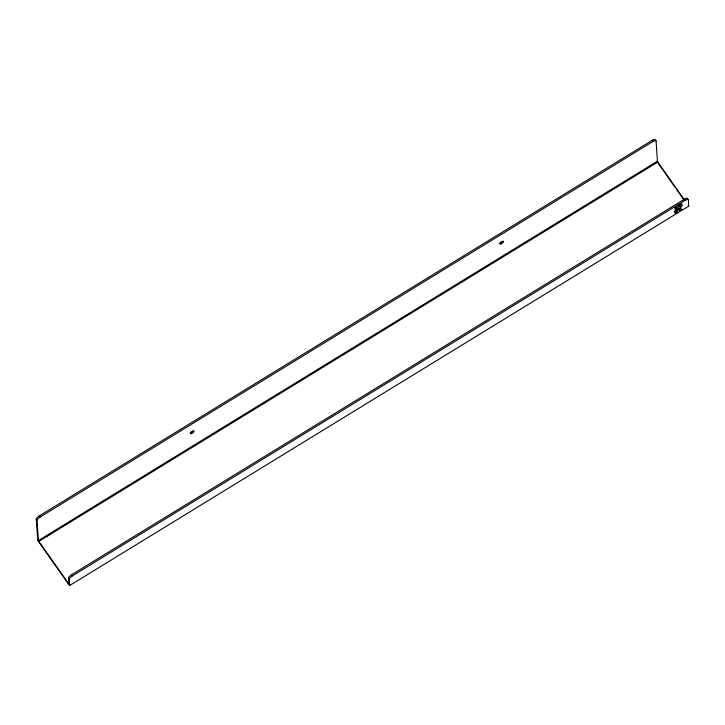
<?xml version="1.0" encoding="UTF-8"?>
<svg xmlns="http://www.w3.org/2000/svg" width="725" height="725" viewBox="0 0 725 725"><rect width="100%" height="100%" fill="white"/><g stroke="black" fill="none" stroke-linecap="round" stroke-linejoin="round"><path stroke-width="1.09" d="M688.27 205.9L688.705 206.235L688.36 199.81L687.563 198.668A3.698 1.187 -35.2 0 0 684.382 199.203L71.548 574.771A3.698 1.187 -35.2 0 0 68.54 578.033L69.346 579.175L69.682 585.601L37.763 540.469L36.25 519.209A3.698 1.187 -35.2 0 1 39.259 515.937L652.092 140.369A3.698 1.187 -35.2 0 1 655.273 139.843L656.08 140.985L657.448 161.612L684.3 199.801M681.382 204.069A4.622 1.495 -35.2 0 1 680.367 205.619L679.905 206.054L680.712 207.196L681.165 206.761A4.622 1.495 -35.2 0 0 682.171 204.595A3.435 1.106 -35.2 0 0 679.66 204.894L677.947 205.918L678.7 206.262A2.093 0.671 -35.2 0 1 680.376 205.746A2.093 0.671 -35.2 0 1 679.987 206.861L680.712 207.196M68.54 578.033L68.884 584.123L38.425 540.977L37.057 520.351A3.698 1.187 -35.2 0 1 40.065 517.088L652.899 141.511A3.698 1.187 -35.2 0 1 656.08 140.985M38.298 540.614L657.321 161.249M46.998 536.128L49.88 534.361M90.498 509.476L92.428 508.288M262.305 404.178L265.196 402.411M352.205 349.087L355.096 347.311M599.421 197.581L602.321 195.804M38.715 541.457L657.738 162.092M69.346 579.175A3.698 1.187 -35.2 0 1 72.355 575.913L685.188 200.345A3.698 1.187 -35.2 0 1 688.36 199.81M679.805 210.458L679.008 209.308L676.126 207.975L676.307 210.966L674.54 212.044L675.347 213.186L677.114 212.108L676.933 209.117L679.805 210.458L681.717 209.289L676.443 206.843L675.011 207.712L675.347 213.186M674.984 212.09L676.969 210.875M678.854 209.724L680.811 208.519M69.727 585.474L688.75 206.108M652.092 140.369L652.899 141.511M684.382 199.203L685.188 200.345M674.948 187.032L657.067 161.612M676.253 188.881L684.074 199.973M680.367 205.619L681.165 206.761M679.588 206.29L679.987 206.861M678.292 205.692L678.7 206.262M676.307 210.966L677.114 212.108M39.259 515.937L40.065 517.088M36.25 519.209L37.057 520.351M71.548 574.771L72.355 575.913M502.28 241.307A2.22 0.716 -35.2 0 1 499.661 242.911M192.768 430.985A2.22 0.716 -35.2 0 1 190.149 432.598M679.697 204.749A2.093 0.671 -35.2 0 1 679.678 205.003M678.147 204.976A2.093 0.671 -35.2 0 1 678.401 204.84M500.857 243.953A2.22 0.716 -35.2 0 0 503.594 241.534A2.22 0.716 -35.2 0 0 500.767 242.531A2.22 0.716 -35.2 0 0 500.857 243.953M191.346 433.632A2.22 0.716 -35.2 0 0 194.083 431.212A2.22 0.716 -35.2 0 0 191.255 432.209A2.22 0.716 -35.2 0 0 191.346 433.632"/></g></svg>
